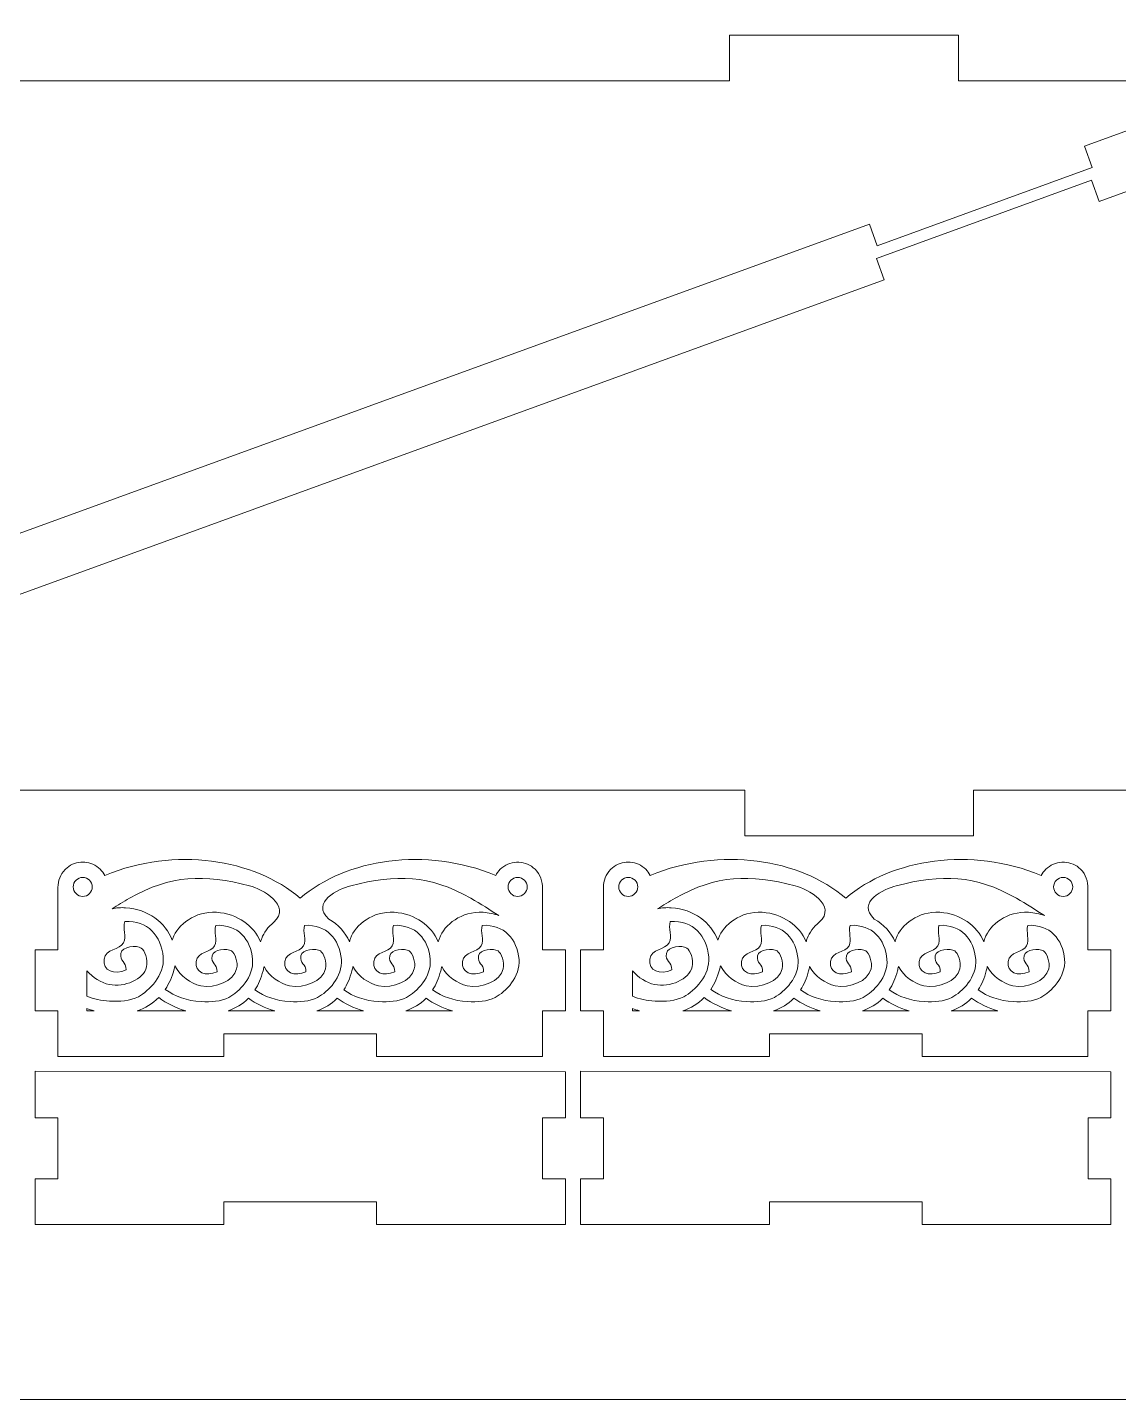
# Model space of a CAD drawing. Header units: millimetres. Extents: x -450 to 450, y -635 to 635.
# Drawn here: x -374.5 to -231.5, y 35.2 to 215.1 of the extents above; entities that cross this region are included whole.
import ezdxf

# ---------------------------------------------------------------- set-up
doc = ezdxf.new("R2010")
doc.units = ezdxf.units.MM
doc.header["$MEASUREMENT"] = 0
doc.layers.add('Camada 1', color=7, linetype='Continuous')

msp = doc.modelspace()

# ---------------------------------------------------------------- linework, layer by layer
at = {"layer": 'Camada 1', "color": 254, "lineweight": 20}
msp.add_lwpolyline([(-450, 35.1801), (450, 35.1801), (450, 635.1801), (-450, 635.1801), (-450, 35.1801)], close=True, dxfattribs=at)
at = {"layer": 'Camada 1', "color": 250, "lineweight": 20}
for points, knots in [([(-396.2764, 141.2158), (-396.2764, 141.2158), (-264.1679, 189.2994), (-264.1679, 189.2994), (-264.1679, 189.2994), (-264.1679, 189.2994), (-263.1419, 186.4803), (-263.1419, 186.4803), (-263.1419, 186.4803), (-263.1419, 186.4803), (-234.9511, 196.7409), (-234.9511, 196.7409), (-234.9511, 196.7409), (-234.9511, 196.7409), (-235.9771, 199.56), (-235.9771, 199.56), (-235.9771, 199.56), (-235.9771, 199.56), (-212.4848, 208.1105), (-212.4848, 208.1105), (-212.4848, 208.1105), (-212.4848, 208.1105), (-252.4848, 208.1105), (-252.4848, 208.1105), (-252.4848, 208.1105), (-252.4848, 208.1105), (-252.4848, 214.1105), (-252.4848, 214.1105), (-252.4848, 214.1105), (-252.4848, 214.1105), (-282.4848, 214.1105), (-282.4848, 214.1105), (-282.4848, 214.1105), (-282.4848, 214.1105), (-282.4848, 208.1105), (-282.4848, 208.1105), (-282.4848, 208.1105), (-282.4848, 208.1105), (-378, 208.1105), (-378, 208.1105), (-378, 208.1105), (-378, 208.1105), (-378, 214.1105), (-378, 214.1105), (-378, 214.1105), (-378, 214.1105), (-408, 214.1105), (-408, 214.1105), (-408, 214.1105), (-408, 214.1105), (-408, 208.1105), (-408, 208.1105), (-408, 208.1105), (-408, 208.1105), (-445, 208.1105), (-445, 208.1105), (-445, 208.1105), (-445, 208.1105), (-445, 123.4819), (-445, 123.4819), (-445, 123.4819), (-445, 123.4819), (-424.4672, 130.9552), (-424.4672, 130.9552), (-424.4672, 130.9552), (-424.4672, 130.9552), (-423.4411, 128.1361), (-423.4411, 128.1361), (-423.4411, 128.1361), (-423.4411, 128.1361), (-395.2504, 138.3967), (-395.2504, 138.3967), (-395.2504, 138.3967), (-395.2504, 138.3967), (-396.2764, 141.2158), (-396.2764, 141.2158)], [0, 0, 0, 0, 0.05, 0.05, 0.05, 0.05, 0.1, 0.1, 0.1, 0.1, 0.15, 0.15, 0.15, 0.15, 0.2, 0.2, 0.2, 0.2, 0.25, 0.25, 0.25, 0.25, 0.3, 0.3, 0.3, 0.3, 0.35, 0.35, 0.35, 0.35, 0.4, 0.4, 0.4, 0.4, 0.45, 0.45, 0.45, 0.45, 0.5, 0.5, 0.5, 0.5, 0.55, 0.55, 0.55, 0.55, 0.6, 0.6, 0.6, 0.6, 0.65, 0.65, 0.65, 0.65, 0.7, 0.7, 0.7, 0.7, 0.75, 0.75, 0.75, 0.75, 0.8, 0.8, 0.8, 0.8, 0.85, 0.85, 0.85, 0.85, 0.9, 0.9, 0.9, 0.9, 1, 1, 1, 1]), ([(-262.2222, 182.0076), (-262.2222, 182.0076), (-394.3307, 133.924), (-394.3307, 133.924), (-394.3307, 133.924), (-394.3307, 133.924), (-395.3567, 136.7431), (-395.3567, 136.7431), (-395.3567, 136.7431), (-395.3567, 136.7431), (-423.5475, 126.4825), (-423.5475, 126.4825), (-423.5475, 126.4825), (-423.5475, 126.4825), (-422.5215, 123.6634), (-422.5215, 123.6634), (-422.5215, 123.6634), (-422.5215, 123.6634), (-446.0138, 115.1129), (-446.0138, 115.1129), (-446.0138, 115.1129), (-446.0138, 115.1129), (-406.0138, 115.1129), (-406.0138, 115.1129), (-406.0138, 115.1129), (-406.0138, 115.1129), (-406.0138, 109.1129), (-406.0138, 109.1129), (-406.0138, 109.1129), (-406.0138, 109.1129), (-376.0138, 109.1129), (-376.0138, 109.1129), (-376.0138, 109.1129), (-376.0138, 109.1129), (-376.0138, 115.1129), (-376.0138, 115.1129), (-376.0138, 115.1129), (-376.0138, 115.1129), (-280.4986, 115.1129), (-280.4986, 115.1129), (-280.4986, 115.1129), (-280.4986, 115.1129), (-280.4986, 109.1129), (-280.4986, 109.1129), (-280.4986, 109.1129), (-280.4986, 109.1129), (-250.4986, 109.1129), (-250.4986, 109.1129), (-250.4986, 109.1129), (-250.4986, 109.1129), (-250.4986, 115.1129), (-250.4986, 115.1129), (-250.4986, 115.1129), (-250.4986, 115.1129), (-213.4986, 115.1129), (-213.4986, 115.1129), (-213.4986, 115.1129), (-213.4986, 115.1129), (-213.4986, 199.7415), (-213.4986, 199.7415), (-213.4986, 199.7415), (-213.4986, 199.7415), (-234.0314, 192.2682), (-234.0314, 192.2682), (-234.0314, 192.2682), (-234.0314, 192.2682), (-235.0575, 195.0873), (-235.0575, 195.0873), (-235.0575, 195.0873), (-235.0575, 195.0873), (-263.2482, 184.8267), (-263.2482, 184.8267), (-263.2482, 184.8267), (-263.2482, 184.8267), (-262.2222, 182.0076), (-262.2222, 182.0076)], [0, 0, 0, 0, 0.05, 0.05, 0.05, 0.05, 0.1, 0.1, 0.1, 0.1, 0.15, 0.15, 0.15, 0.15, 0.2, 0.2, 0.2, 0.2, 0.25, 0.25, 0.25, 0.25, 0.3, 0.3, 0.3, 0.3, 0.35, 0.35, 0.35, 0.35, 0.4, 0.4, 0.4, 0.4, 0.45, 0.45, 0.45, 0.45, 0.5, 0.5, 0.5, 0.5, 0.55, 0.55, 0.55, 0.55, 0.6, 0.6, 0.6, 0.6, 0.65, 0.65, 0.65, 0.65, 0.7, 0.7, 0.7, 0.7, 0.75, 0.75, 0.75, 0.75, 0.8, 0.8, 0.8, 0.8, 0.85, 0.85, 0.85, 0.85, 0.9, 0.9, 0.9, 0.9, 1, 1, 1, 1]), ([(-313.1386, 103.9107), (-322.3577, 107.7253), (-332.6862, 106.0986), (-338.7578, 100.9321), (-338.7578, 100.9321), (-344.8294, 106.0986), (-355.1583, 107.7254), (-364.3776, 103.9107), (-364.3776, 103.9107), (-364.53, 104.202), (-364.7293, 104.475), (-364.9758, 104.7181), (-364.9758, 104.7181), (-365.5426, 105.277), (-366.2634, 105.5856), (-367.0002, 105.6439), (-367.0002, 105.6439), (-367.1731, 105.6577), (-367.3469, 105.6576), (-367.5198, 105.6436), (-367.5198, 105.6436), (-368.2553, 105.5845), (-368.9744, 105.276), (-369.5401, 104.7181), (-369.5401, 104.7181), (-369.5401, 104.7181), (-369.5688, 104.6893), (-369.5688, 104.6893), (-369.5688, 104.6893), (-370.1879, 104.0633), (-370.5264, 103.213), (-370.5071, 102.3328), (-370.5071, 102.3328), (-370.5071, 102.3328), (-370.5079, 102.2767), (-370.5079, 102.2767), (-370.5079, 102.2767), (-370.5079, 102.2767), (-370.5079, 94.1542), (-370.5079, 94.1542), (-370.5079, 94.1542), (-370.5079, 94.1542), (-373.5079, 94.1542), (-373.5079, 94.1542), (-373.5079, 94.1542), (-373.5079, 94.1542), (-373.5079, 86.1543), (-373.5079, 86.1543), (-373.5079, 86.1543), (-373.5079, 86.1543), (-370.5079, 86.1543), (-370.5079, 86.1543), (-370.5079, 86.1543), (-370.5079, 86.1543), (-370.5079, 80.1543), (-370.5079, 80.1543), (-370.5079, 80.1543), (-370.5079, 80.1543), (-348.758, 80.1543), (-348.758, 80.1543), (-348.758, 80.1543), (-348.758, 80.1543), (-348.758, 83.1543), (-348.758, 83.1543), (-348.758, 83.1543), (-348.758, 83.1543), (-328.7581, 83.1543), (-328.7581, 83.1543), (-328.7581, 83.1543), (-328.7581, 83.1543), (-328.7581, 80.1543), (-328.7581, 80.1543), (-328.7581, 80.1543), (-328.7581, 80.1543), (-307.0082, 80.1543), (-307.0082, 80.1543), (-307.0082, 80.1543), (-307.0082, 80.1543), (-307.0098, 86.1543), (-307.0098, 86.1543), (-307.0098, 86.1543), (-307.0098, 86.1543), (-304.0082, 86.1543), (-304.0082, 86.1543), (-304.0082, 86.1543), (-304.0082, 86.1543), (-304.0082, 94.1542), (-304.0082, 94.1542), (-304.0082, 94.1542), (-304.0082, 94.1542), (-307.012, 94.1542), (-307.012, 94.1542), (-307.012, 94.1542), (-307.012, 94.1542), (-307.0142, 102.1925), (-307.0142, 102.1925), (-307.0142, 102.1925), (-307.0058, 103.1014), (-307.2776, 104.0293), (-307.976, 104.7181), (-307.976, 104.7181), (-308.5683, 105.3023), (-309.3289, 105.613), (-310.1003, 105.6503), (-310.1003, 105.6503), (-310.2096, 105.6556), (-310.3192, 105.6554), (-310.4285, 105.6497), (-310.4285, 105.6497), (-311.1956, 105.6097), (-311.9512, 105.2991), (-312.5404, 104.7181), (-312.5404, 104.7181), (-312.7869, 104.475), (-312.9862, 104.202), (-313.1386, 103.9107)], [0, 0, 0, 0, 0.03333333, 0.03333333, 0.03333333, 0.03333333, 0.06666667, 0.06666667, 0.06666667, 0.06666667, 0.1, 0.1, 0.1, 0.1, 0.13333333, 0.13333333, 0.13333333, 0.13333333, 0.16666667, 0.16666667, 0.16666667, 0.16666667, 0.2, 0.2, 0.2, 0.2, 0.23333333, 0.23333333, 0.23333333, 0.23333333, 0.26666667, 0.26666667, 0.26666667, 0.26666667, 0.3, 0.3, 0.3, 0.3, 0.33333333, 0.33333333, 0.33333333, 0.33333333, 0.36666667, 0.36666667, 0.36666667, 0.36666667, 0.4, 0.4, 0.4, 0.4, 0.43333333, 0.43333333, 0.43333333, 0.43333333, 0.46666667, 0.46666667, 0.46666667, 0.46666667, 0.5, 0.5, 0.5, 0.5, 0.53333333, 0.53333333, 0.53333333, 0.53333333, 0.56666667, 0.56666667, 0.56666667, 0.56666667, 0.6, 0.6, 0.6, 0.6, 0.63333333, 0.63333333, 0.63333333, 0.63333333, 0.66666667, 0.66666667, 0.66666667, 0.66666667, 0.7, 0.7, 0.7, 0.7, 0.73333333, 0.73333333, 0.73333333, 0.73333333, 0.76666667, 0.76666667, 0.76666667, 0.76666667, 0.8, 0.8, 0.8, 0.8, 0.83333333, 0.83333333, 0.83333333, 0.83333333, 0.86666667, 0.86666667, 0.86666667, 0.86666667, 0.9, 0.9, 0.9, 0.9, 0.93333333, 0.93333333, 0.93333333, 0.93333333, 1, 1, 1, 1]), ([(-241.6405, 103.9107), (-250.8596, 107.7253), (-261.1881, 106.0986), (-267.2597, 100.9321), (-267.2597, 100.9321), (-273.3313, 106.0986), (-283.6602, 107.7254), (-292.8795, 103.9107), (-292.8795, 103.9107), (-293.0319, 104.202), (-293.2312, 104.475), (-293.4777, 104.7181), (-293.4777, 104.7181), (-294.0445, 105.277), (-294.7653, 105.5856), (-295.5021, 105.6439), (-295.5021, 105.6439), (-295.675, 105.6577), (-295.8488, 105.6576), (-296.0217, 105.6436), (-296.0217, 105.6436), (-296.7572, 105.5845), (-297.4763, 105.276), (-298.042, 104.7181), (-298.042, 104.7181), (-298.042, 104.7181), (-298.0707, 104.6893), (-298.0707, 104.6893), (-298.0707, 104.6893), (-298.6898, 104.0633), (-299.0283, 103.213), (-299.009, 102.3328), (-299.009, 102.3328), (-299.009, 102.3328), (-299.0098, 102.2767), (-299.0098, 102.2767), (-299.0098, 102.2767), (-299.0098, 102.2767), (-299.0098, 94.1542), (-299.0098, 94.1542), (-299.0098, 94.1542), (-299.0098, 94.1542), (-302.0098, 94.1542), (-302.0098, 94.1542), (-302.0098, 94.1542), (-302.0098, 94.1542), (-302.0098, 86.1543), (-302.0098, 86.1543), (-302.0098, 86.1543), (-302.0098, 86.1543), (-299.0098, 86.1543), (-299.0098, 86.1543), (-299.0098, 86.1543), (-299.0098, 86.1543), (-299.0098, 80.1543), (-299.0098, 80.1543), (-299.0098, 80.1543), (-299.0098, 80.1543), (-277.2599, 80.1543), (-277.2599, 80.1543), (-277.2599, 80.1543), (-277.2599, 80.1543), (-277.2599, 83.1543), (-277.2599, 83.1543), (-277.2599, 83.1543), (-277.2599, 83.1543), (-257.26, 83.1543), (-257.26, 83.1543), (-257.26, 83.1543), (-257.26, 83.1543), (-257.26, 80.1543), (-257.26, 80.1543), (-257.26, 80.1543), (-257.26, 80.1543), (-235.5101, 80.1543), (-235.5101, 80.1543), (-235.5101, 80.1543), (-235.5101, 80.1543), (-235.5117, 86.1543), (-235.5117, 86.1543), (-235.5117, 86.1543), (-235.5117, 86.1543), (-232.5101, 86.1543), (-232.5101, 86.1543), (-232.5101, 86.1543), (-232.5101, 86.1543), (-232.5101, 94.1542), (-232.5101, 94.1542), (-232.5101, 94.1542), (-232.5101, 94.1542), (-235.5139, 94.1542), (-235.5139, 94.1542), (-235.5139, 94.1542), (-235.5139, 94.1542), (-235.5161, 102.1925), (-235.5161, 102.1925), (-235.5161, 102.1925), (-235.5077, 103.1014), (-235.7795, 104.0293), (-236.4779, 104.7181), (-236.4779, 104.7181), (-237.0702, 105.3023), (-237.8308, 105.613), (-238.6022, 105.6503), (-238.6022, 105.6503), (-238.7115, 105.6556), (-238.8211, 105.6554), (-238.9304, 105.6497), (-238.9304, 105.6497), (-239.6975, 105.6097), (-240.4531, 105.2991), (-241.0423, 104.7181), (-241.0423, 104.7181), (-241.2888, 104.475), (-241.4881, 104.202), (-241.6405, 103.9107)], [0, 0, 0, 0, 0.03333333, 0.03333333, 0.03333333, 0.03333333, 0.06666667, 0.06666667, 0.06666667, 0.06666667, 0.1, 0.1, 0.1, 0.1, 0.13333333, 0.13333333, 0.13333333, 0.13333333, 0.16666667, 0.16666667, 0.16666667, 0.16666667, 0.2, 0.2, 0.2, 0.2, 0.23333333, 0.23333333, 0.23333333, 0.23333333, 0.26666667, 0.26666667, 0.26666667, 0.26666667, 0.3, 0.3, 0.3, 0.3, 0.33333333, 0.33333333, 0.33333333, 0.33333333, 0.36666667, 0.36666667, 0.36666667, 0.36666667, 0.4, 0.4, 0.4, 0.4, 0.43333333, 0.43333333, 0.43333333, 0.43333333, 0.46666667, 0.46666667, 0.46666667, 0.46666667, 0.5, 0.5, 0.5, 0.5, 0.53333333, 0.53333333, 0.53333333, 0.53333333, 0.56666667, 0.56666667, 0.56666667, 0.56666667, 0.6, 0.6, 0.6, 0.6, 0.63333333, 0.63333333, 0.63333333, 0.63333333, 0.66666667, 0.66666667, 0.66666667, 0.66666667, 0.7, 0.7, 0.7, 0.7, 0.73333333, 0.73333333, 0.73333333, 0.73333333, 0.76666667, 0.76666667, 0.76666667, 0.76666667, 0.8, 0.8, 0.8, 0.8, 0.83333333, 0.83333333, 0.83333333, 0.83333333, 0.86666667, 0.86666667, 0.86666667, 0.86666667, 0.9, 0.9, 0.9, 0.9, 0.93333333, 0.93333333, 0.93333333, 0.93333333, 1, 1, 1, 1]), ([(-366.008, 102.4042), (-366.008, 101.7211), (-366.5805, 101.1542), (-367.258, 101.1542), (-367.258, 101.1542), (-367.9411, 101.1542), (-368.508, 101.7267), (-368.508, 102.4042), (-368.508, 102.4042), (-368.508, 103.0872), (-367.9355, 103.6542), (-367.258, 103.6542), (-367.258, 103.6542), (-366.5749, 103.6542), (-366.008, 103.0816), (-366.008, 102.4042)], [0, 0, 0, 0, 0.2, 0.2, 0.2, 0.2, 0.4, 0.4, 0.4, 0.4, 0.6, 0.6, 0.6, 0.6, 1, 1, 1, 1]), ([(-355.4469, 95.6546), (-355.4469, 95.6546), (-355.5197, 95.4411), (-355.5197, 95.4411), (-355.5197, 95.4411), (-356.4255, 97.6956), (-358.6507, 99.4837), (-361.6402, 99.6716), (-361.6402, 99.6716), (-362.2606, 99.7106), (-362.8539, 99.658), (-363.4108, 99.5336), (-363.4108, 99.5336), (-362.6848, 99.9988), (-361.9284, 100.4738), (-361.1209, 100.9291), (-361.1209, 100.9291), (-355.6525, 104.0125), (-351.4183, 104.0817), (-345.3861, 102.5624), (-345.3861, 102.5624), (-343.7784, 102.1575), (-339.8072, 99.9549), (-342.2235, 97.7619), (-342.2235, 97.7619), (-342.9753, 97.1557), (-343.5265, 96.4062), (-343.8052, 95.6546), (-343.8052, 95.6546), (-343.859, 95.5097), (-343.9044, 95.3654), (-343.942, 95.2219), (-343.942, 95.2219), (-344.8566, 97.2868), (-346.9431, 98.9012), (-349.7175, 99.0755), (-349.7175, 99.0755), (-352.5388, 99.2528), (-354.7778, 97.4591), (-355.4469, 95.6546)], [0, 0, 0, 0, 0.09090909, 0.09090909, 0.09090909, 0.09090909, 0.18181818, 0.18181818, 0.18181818, 0.18181818, 0.27272727, 0.27272727, 0.27272727, 0.27272727, 0.36363636, 0.36363636, 0.36363636, 0.36363636, 0.45454545, 0.45454545, 0.45454545, 0.45454545, 0.54545455, 0.54545455, 0.54545455, 0.54545455, 0.63636364, 0.63636364, 0.63636364, 0.63636364, 0.72727273, 0.72727273, 0.72727273, 0.72727273, 0.81818182, 0.81818182, 0.81818182, 0.81818182, 1, 1, 1, 1]), ([(-326.4342, 99.0755), (-329.2555, 99.2528), (-331.4945, 97.4591), (-332.1636, 95.6546), (-332.1636, 95.6546), (-332.2174, 95.5096), (-332.2627, 95.3652), (-332.3003, 95.2217), (-332.3003, 95.2217), (-332.8364, 96.432), (-333.775, 97.4873), (-335.0196, 98.1897), (-335.0196, 98.1897), (-337.4359, 100.3824), (-333.7378, 102.1575), (-332.13, 102.5624), (-332.13, 102.5624), (-326.0978, 104.0818), (-321.8636, 104.0125), (-316.3953, 100.9291), (-316.3953, 100.9291), (-315.0608, 100.1765), (-313.8656, 99.3709), (-312.7171, 98.6431), (-312.7171, 98.6431), (-313.3532, 98.8782), (-314.0481, 99.0287), (-314.7926, 99.0755), (-314.7926, 99.0755), (-317.6138, 99.2528), (-319.8528, 97.4591), (-320.5219, 95.6546), (-320.5219, 95.6546), (-320.5757, 95.5096), (-320.621, 95.3652), (-320.6586, 95.2217), (-320.6586, 95.2217), (-321.5733, 97.2868), (-323.6597, 98.9012), (-326.4342, 99.0755)], [0, 0, 0, 0, 0.09090909, 0.09090909, 0.09090909, 0.09090909, 0.18181818, 0.18181818, 0.18181818, 0.18181818, 0.27272727, 0.27272727, 0.27272727, 0.27272727, 0.36363636, 0.36363636, 0.36363636, 0.36363636, 0.45454545, 0.45454545, 0.45454545, 0.45454545, 0.54545455, 0.54545455, 0.54545455, 0.54545455, 0.63636364, 0.63636364, 0.63636364, 0.63636364, 0.72727273, 0.72727273, 0.72727273, 0.72727273, 0.81818182, 0.81818182, 0.81818182, 0.81818182, 1, 1, 1, 1]), ([(-310.2582, 101.1542), (-310.9413, 101.1542), (-311.5082, 101.7267), (-311.5082, 102.4042), (-311.5082, 102.4042), (-311.5082, 103.0872), (-310.9357, 103.6542), (-310.2582, 103.6542), (-310.2582, 103.6542), (-309.5751, 103.6542), (-309.0082, 103.0816), (-309.0082, 102.4042), (-309.0082, 102.4042), (-309.0082, 101.7211), (-309.5807, 101.1542), (-310.2582, 101.1542)], [0, 0, 0, 0, 0.2, 0.2, 0.2, 0.2, 0.4, 0.4, 0.4, 0.4, 0.6, 0.6, 0.6, 0.6, 1, 1, 1, 1]), ([(-294.5099, 102.4042), (-294.5099, 101.7211), (-295.0824, 101.1542), (-295.7599, 101.1542), (-295.7599, 101.1542), (-296.443, 101.1542), (-297.0099, 101.7267), (-297.0099, 102.4042), (-297.0099, 102.4042), (-297.0099, 103.0872), (-296.4374, 103.6542), (-295.7599, 103.6542), (-295.7599, 103.6542), (-295.0768, 103.6542), (-294.5099, 103.0816), (-294.5099, 102.4042)], [0, 0, 0, 0, 0.2, 0.2, 0.2, 0.2, 0.4, 0.4, 0.4, 0.4, 0.6, 0.6, 0.6, 0.6, 1, 1, 1, 1]), ([(-283.9488, 95.6546), (-283.9488, 95.6546), (-284.0216, 95.4411), (-284.0216, 95.4411), (-284.0216, 95.4411), (-284.9274, 97.6956), (-287.1526, 99.4837), (-290.1421, 99.6716), (-290.1421, 99.6716), (-290.7625, 99.7106), (-291.3558, 99.658), (-291.9127, 99.5336), (-291.9127, 99.5336), (-291.1867, 99.9988), (-290.4303, 100.4738), (-289.6228, 100.9291), (-289.6228, 100.9291), (-284.1544, 104.0125), (-279.9202, 104.0817), (-273.888, 102.5624), (-273.888, 102.5624), (-272.2803, 102.1575), (-268.3091, 99.9549), (-270.7254, 97.7619), (-270.7254, 97.7619), (-271.4772, 97.1557), (-272.0284, 96.4062), (-272.3071, 95.6546), (-272.3071, 95.6546), (-272.3609, 95.5097), (-272.4063, 95.3654), (-272.4439, 95.2219), (-272.4439, 95.2219), (-273.3585, 97.2868), (-275.445, 98.9012), (-278.2194, 99.0755), (-278.2194, 99.0755), (-281.0407, 99.2528), (-283.2797, 97.4591), (-283.9488, 95.6546)], [0, 0, 0, 0, 0.09090909, 0.09090909, 0.09090909, 0.09090909, 0.18181818, 0.18181818, 0.18181818, 0.18181818, 0.27272727, 0.27272727, 0.27272727, 0.27272727, 0.36363636, 0.36363636, 0.36363636, 0.36363636, 0.45454545, 0.45454545, 0.45454545, 0.45454545, 0.54545455, 0.54545455, 0.54545455, 0.54545455, 0.63636364, 0.63636364, 0.63636364, 0.63636364, 0.72727273, 0.72727273, 0.72727273, 0.72727273, 0.81818182, 0.81818182, 0.81818182, 0.81818182, 1, 1, 1, 1]), ([(-254.9361, 99.0755), (-257.7574, 99.2528), (-259.9964, 97.4591), (-260.6655, 95.6546), (-260.6655, 95.6546), (-260.7193, 95.5096), (-260.7646, 95.3652), (-260.8022, 95.2217), (-260.8022, 95.2217), (-261.3383, 96.432), (-262.2769, 97.4873), (-263.5215, 98.1897), (-263.5215, 98.1897), (-265.9378, 100.3824), (-262.2397, 102.1575), (-260.6319, 102.5624), (-260.6319, 102.5624), (-254.5997, 104.0818), (-250.3655, 104.0125), (-244.8972, 100.9291), (-244.8972, 100.9291), (-243.5627, 100.1765), (-242.3675, 99.3709), (-241.219, 98.6431), (-241.219, 98.6431), (-241.8551, 98.8782), (-242.55, 99.0287), (-243.2945, 99.0755), (-243.2945, 99.0755), (-246.1157, 99.2528), (-248.3547, 97.4591), (-249.0238, 95.6546), (-249.0238, 95.6546), (-249.0776, 95.5096), (-249.1229, 95.3652), (-249.1605, 95.2217), (-249.1605, 95.2217), (-250.0752, 97.2868), (-252.1616, 98.9012), (-254.9361, 99.0755)], [0, 0, 0, 0, 0.09090909, 0.09090909, 0.09090909, 0.09090909, 0.18181818, 0.18181818, 0.18181818, 0.18181818, 0.27272727, 0.27272727, 0.27272727, 0.27272727, 0.36363636, 0.36363636, 0.36363636, 0.36363636, 0.45454545, 0.45454545, 0.45454545, 0.45454545, 0.54545455, 0.54545455, 0.54545455, 0.54545455, 0.63636364, 0.63636364, 0.63636364, 0.63636364, 0.72727273, 0.72727273, 0.72727273, 0.72727273, 0.81818182, 0.81818182, 0.81818182, 0.81818182, 1, 1, 1, 1]), ([(-238.7601, 101.1542), (-239.4432, 101.1542), (-240.0101, 101.7267), (-240.0101, 102.4042), (-240.0101, 102.4042), (-240.0101, 103.0872), (-239.4376, 103.6542), (-238.7601, 103.6542), (-238.7601, 103.6542), (-238.077, 103.6542), (-237.5101, 103.0816), (-237.5101, 102.4042), (-237.5101, 102.4042), (-237.5101, 101.7211), (-238.0826, 101.1542), (-238.7601, 101.1542)], [0, 0, 0, 0, 0.2, 0.2, 0.2, 0.2, 0.4, 0.4, 0.4, 0.4, 0.6, 0.6, 0.6, 0.6, 1, 1, 1, 1]), ([(-356.7152, 93.216), (-356.4945, 90.8332), (-358.5795, 88.7479), (-359.9667, 88.0116), (-359.9667, 88.0116), (-361.0782, 87.4216), (-362.435, 87.3806), (-363.7449, 87.4439), (-363.7449, 87.4439), (-364.8452, 87.4969), (-365.831, 87.7128), (-366.7175, 88.057), (-366.7175, 88.057), (-366.7175, 88.057), (-366.7175, 91.4096), (-366.7175, 91.4096), (-366.7175, 91.4096), (-365.9368, 90.4891), (-364.869, 89.8349), (-363.8062, 89.6124), (-363.8062, 89.6124), (-361.7688, 89.1862), (-359.2823, 90.2689), (-358.8916, 91.917), (-358.8916, 91.917), (-358.6615, 92.8876), (-359.1491, 94.0884), (-359.5934, 94.3785), (-359.5934, 94.3785), (-360.1832, 94.763), (-362.0813, 94.6618), (-362.2612, 93.6855), (-362.2612, 93.6855), (-362.4581, 92.6193), (-361.534, 92.6243), (-361.5683, 91.534), (-361.5683, 91.534), (-363.0924, 90.8259), (-364.6672, 91.4085), (-364.4532, 92.9286), (-364.4532, 92.9286), (-364.258, 94.3162), (-362.4329, 94.1031), (-361.906, 95.0909), (-361.906, 95.0909), (-361.455, 95.936), (-362.0517, 96.9177), (-361.7481, 97.8856), (-361.7481, 97.8856), (-358.6991, 98.0312), (-356.9722, 95.997), (-356.7152, 93.216)], [0, 0, 0, 0, 0.07142857, 0.07142857, 0.07142857, 0.07142857, 0.14285714, 0.14285714, 0.14285714, 0.14285714, 0.21428571, 0.21428571, 0.21428571, 0.21428571, 0.28571429, 0.28571429, 0.28571429, 0.28571429, 0.35714286, 0.35714286, 0.35714286, 0.35714286, 0.42857143, 0.42857143, 0.42857143, 0.42857143, 0.5, 0.5, 0.5, 0.5, 0.57142857, 0.57142857, 0.57142857, 0.57142857, 0.64285714, 0.64285714, 0.64285714, 0.64285714, 0.71428571, 0.71428571, 0.71428571, 0.71428571, 0.78571429, 0.78571429, 0.78571429, 0.78571429, 0.85714286, 0.85714286, 0.85714286, 0.85714286, 1, 1, 1, 1]), ([(-345.0033, 92.8963), (-344.792, 90.6153), (-346.7878, 88.6192), (-348.1156, 87.9144), (-348.1156, 87.9144), (-349.1796, 87.3497), (-350.4783, 87.3104), (-351.7322, 87.371), (-351.7322, 87.371), (-353.6266, 87.4623), (-355.1665, 88.0576), (-356.4361, 88.9658), (-356.4361, 88.9658), (-355.9457, 89.7099), (-355.5477, 90.5976), (-355.2705, 91.6454), (-355.2705, 91.6454), (-355.2353, 91.7784), (-355.2055, 91.9117), (-355.1799, 92.0453), (-355.1799, 92.0453), (-354.4582, 90.7086), (-353.1203, 89.725), (-351.7909, 89.4467), (-351.7909, 89.4467), (-349.8406, 89.0388), (-347.4605, 90.0752), (-347.0865, 91.6527), (-347.0865, 91.6527), (-346.8663, 92.5818), (-347.333, 93.7312), (-347.7583, 94.0089), (-347.7583, 94.0089), (-348.3229, 94.377), (-350.1398, 94.2801), (-350.312, 93.3456), (-350.312, 93.3456), (-350.5004, 92.325), (-349.6159, 92.3298), (-349.6487, 91.2861), (-349.6487, 91.2861), (-351.1076, 90.6083), (-352.615, 91.166), (-352.4102, 92.6211), (-352.4102, 92.6211), (-352.2233, 93.9493), (-350.4763, 93.7453), (-349.972, 94.6908), (-349.972, 94.6908), (-349.5403, 95.4998), (-350.1114, 96.4395), (-349.8208, 97.366), (-349.8208, 97.366), (-346.9023, 97.5053), (-345.2493, 95.5582), (-345.0033, 92.8963)], [0, 0, 0, 0, 0.06666667, 0.06666667, 0.06666667, 0.06666667, 0.13333333, 0.13333333, 0.13333333, 0.13333333, 0.2, 0.2, 0.2, 0.2, 0.26666667, 0.26666667, 0.26666667, 0.26666667, 0.33333333, 0.33333333, 0.33333333, 0.33333333, 0.4, 0.4, 0.4, 0.4, 0.46666667, 0.46666667, 0.46666667, 0.46666667, 0.53333333, 0.53333333, 0.53333333, 0.53333333, 0.6, 0.6, 0.6, 0.6, 0.66666667, 0.66666667, 0.66666667, 0.66666667, 0.73333333, 0.73333333, 0.73333333, 0.73333333, 0.8, 0.8, 0.8, 0.8, 0.86666667, 0.86666667, 0.86666667, 0.86666667, 1, 1, 1, 1]), ([(-336.474, 87.9144), (-337.538, 87.3497), (-338.8367, 87.3104), (-340.0906, 87.371), (-340.0906, 87.371), (-341.9349, 87.4599), (-343.443, 88.0265), (-344.693, 88.8944), (-344.693, 88.8944), (-344.2434, 89.593), (-343.8775, 90.4208), (-343.6204, 91.3928), (-343.6204, 91.3928), (-343.5692, 91.5863), (-343.5294, 91.7806), (-343.4992, 91.9753), (-343.4992, 91.9753), (-342.7691, 90.6743), (-341.4554, 89.7201), (-340.1493, 89.4467), (-340.1493, 89.4467), (-338.199, 89.0388), (-335.8189, 90.0752), (-335.4449, 91.6527), (-335.4449, 91.6527), (-335.2247, 92.5818), (-335.6914, 93.7312), (-336.1167, 94.0089), (-336.1167, 94.0089), (-336.6813, 94.377), (-338.4982, 94.2801), (-338.6704, 93.3456), (-338.6704, 93.3456), (-338.8588, 92.325), (-337.9743, 92.3298), (-338.0071, 91.2861), (-338.0071, 91.2861), (-339.466, 90.6083), (-340.9734, 91.166), (-340.7686, 92.6211), (-340.7686, 92.6211), (-340.5817, 93.9493), (-338.8347, 93.7453), (-338.3304, 94.6908), (-338.3304, 94.6908), (-337.8987, 95.4998), (-338.4698, 96.4395), (-338.1792, 97.366), (-338.1792, 97.366), (-335.2607, 97.5053), (-333.6077, 95.5582), (-333.3617, 92.8963), (-333.3617, 92.8963), (-333.1504, 90.6153), (-335.1462, 88.6192), (-336.474, 87.9144)], [0, 0, 0, 0, 0.06666667, 0.06666667, 0.06666667, 0.06666667, 0.13333333, 0.13333333, 0.13333333, 0.13333333, 0.2, 0.2, 0.2, 0.2, 0.26666667, 0.26666667, 0.26666667, 0.26666667, 0.33333333, 0.33333333, 0.33333333, 0.33333333, 0.4, 0.4, 0.4, 0.4, 0.46666667, 0.46666667, 0.46666667, 0.46666667, 0.53333333, 0.53333333, 0.53333333, 0.53333333, 0.6, 0.6, 0.6, 0.6, 0.66666667, 0.66666667, 0.66666667, 0.66666667, 0.73333333, 0.73333333, 0.73333333, 0.73333333, 0.8, 0.8, 0.8, 0.8, 0.86666667, 0.86666667, 0.86666667, 0.86666667, 1, 1, 1, 1]), ([(-326.5375, 97.366), (-323.619, 97.5053), (-321.966, 95.5582), (-321.72, 92.8963), (-321.72, 92.8963), (-321.5087, 90.6153), (-323.5045, 88.6192), (-324.8323, 87.9144), (-324.8323, 87.9144), (-325.8963, 87.3497), (-327.195, 87.3104), (-328.4489, 87.371), (-328.4489, 87.371), (-330.2932, 87.4599), (-331.8014, 88.0265), (-333.0514, 88.8944), (-333.0514, 88.8944), (-332.6018, 89.593), (-332.2359, 90.4208), (-331.9788, 91.3928), (-331.9788, 91.3928), (-331.9276, 91.5863), (-331.8877, 91.7805), (-331.8576, 91.9751), (-331.8576, 91.9751), (-331.1274, 90.6743), (-329.8136, 89.7202), (-328.5076, 89.4467), (-328.5076, 89.4467), (-326.5573, 89.0388), (-324.1772, 90.0752), (-323.8032, 91.6527), (-323.8032, 91.6527), (-323.583, 92.5818), (-324.0497, 93.7312), (-324.475, 94.0089), (-324.475, 94.0089), (-325.0396, 94.377), (-326.8565, 94.2801), (-327.0287, 93.3456), (-327.0287, 93.3456), (-327.2171, 92.325), (-326.3326, 92.3298), (-326.3654, 91.2861), (-326.3654, 91.2861), (-327.8243, 90.6083), (-329.3317, 91.166), (-329.1269, 92.6211), (-329.1269, 92.6211), (-328.94, 93.9493), (-327.193, 93.7453), (-326.6887, 94.6908), (-326.6887, 94.6908), (-326.257, 95.4998), (-326.8281, 96.4395), (-326.5375, 97.366)], [0, 0, 0, 0, 0.06666667, 0.06666667, 0.06666667, 0.06666667, 0.13333333, 0.13333333, 0.13333333, 0.13333333, 0.2, 0.2, 0.2, 0.2, 0.26666667, 0.26666667, 0.26666667, 0.26666667, 0.33333333, 0.33333333, 0.33333333, 0.33333333, 0.4, 0.4, 0.4, 0.4, 0.46666667, 0.46666667, 0.46666667, 0.46666667, 0.53333333, 0.53333333, 0.53333333, 0.53333333, 0.6, 0.6, 0.6, 0.6, 0.66666667, 0.66666667, 0.66666667, 0.66666667, 0.73333333, 0.73333333, 0.73333333, 0.73333333, 0.8, 0.8, 0.8, 0.8, 0.86666667, 0.86666667, 0.86666667, 0.86666667, 1, 1, 1, 1]), ([(-310.0784, 92.8963), (-309.8671, 90.6153), (-311.8629, 88.6192), (-313.1907, 87.9144), (-313.1907, 87.9144), (-314.2547, 87.3497), (-315.5534, 87.3104), (-316.8073, 87.371), (-316.8073, 87.371), (-318.6515, 87.4599), (-320.1597, 88.0265), (-321.4097, 88.8944), (-321.4097, 88.8944), (-320.9601, 89.593), (-320.5942, 90.4208), (-320.3371, 91.3928), (-320.3371, 91.3928), (-320.2859, 91.5863), (-320.246, 91.7805), (-320.2159, 91.9751), (-320.2159, 91.9751), (-319.4857, 90.6743), (-318.1719, 89.7202), (-316.866, 89.4467), (-316.866, 89.4467), (-314.9157, 89.0388), (-312.5356, 90.0752), (-312.1616, 91.6527), (-312.1616, 91.6527), (-311.9414, 92.5818), (-312.4081, 93.7312), (-312.8334, 94.0089), (-312.8334, 94.0089), (-313.398, 94.377), (-315.2149, 94.2801), (-315.3871, 93.3456), (-315.3871, 93.3456), (-315.5755, 92.325), (-314.691, 92.3298), (-314.7238, 91.2861), (-314.7238, 91.2861), (-316.1827, 90.6083), (-317.69, 91.166), (-317.4852, 92.6211), (-317.4852, 92.6211), (-317.2983, 93.9493), (-315.5514, 93.7453), (-315.0471, 94.6908), (-315.0471, 94.6908), (-314.6154, 95.4998), (-315.1865, 96.4395), (-314.8959, 97.366), (-314.8959, 97.366), (-311.9774, 97.5053), (-310.3244, 95.5582), (-310.0784, 92.8963)], [0, 0, 0, 0, 0.06666667, 0.06666667, 0.06666667, 0.06666667, 0.13333333, 0.13333333, 0.13333333, 0.13333333, 0.2, 0.2, 0.2, 0.2, 0.26666667, 0.26666667, 0.26666667, 0.26666667, 0.33333333, 0.33333333, 0.33333333, 0.33333333, 0.4, 0.4, 0.4, 0.4, 0.46666667, 0.46666667, 0.46666667, 0.46666667, 0.53333333, 0.53333333, 0.53333333, 0.53333333, 0.6, 0.6, 0.6, 0.6, 0.66666667, 0.66666667, 0.66666667, 0.66666667, 0.73333333, 0.73333333, 0.73333333, 0.73333333, 0.8, 0.8, 0.8, 0.8, 0.86666667, 0.86666667, 0.86666667, 0.86666667, 1, 1, 1, 1]), ([(-285.2171, 93.216), (-284.9964, 90.8332), (-287.0814, 88.7479), (-288.4686, 88.0116), (-288.4686, 88.0116), (-289.5801, 87.4216), (-290.9369, 87.3806), (-292.2468, 87.4439), (-292.2468, 87.4439), (-293.3471, 87.4969), (-294.3329, 87.7128), (-295.2194, 88.057), (-295.2194, 88.057), (-295.2194, 88.057), (-295.2194, 91.4096), (-295.2194, 91.4096), (-295.2194, 91.4096), (-294.4387, 90.4891), (-293.3709, 89.8349), (-292.3081, 89.6124), (-292.3081, 89.6124), (-290.2707, 89.1862), (-287.7842, 90.2689), (-287.3935, 91.917), (-287.3935, 91.917), (-287.1634, 92.8876), (-287.651, 94.0884), (-288.0953, 94.3785), (-288.0953, 94.3785), (-288.6851, 94.763), (-290.5832, 94.6618), (-290.7631, 93.6855), (-290.7631, 93.6855), (-290.96, 92.6193), (-290.0359, 92.6243), (-290.0702, 91.534), (-290.0702, 91.534), (-291.5943, 90.8259), (-293.1691, 91.4085), (-292.9551, 92.9286), (-292.9551, 92.9286), (-292.7599, 94.3162), (-290.9348, 94.1031), (-290.4079, 95.0909), (-290.4079, 95.0909), (-289.9569, 95.936), (-290.5536, 96.9177), (-290.25, 97.8856), (-290.25, 97.8856), (-287.201, 98.0312), (-285.4741, 95.997), (-285.2171, 93.216)], [0, 0, 0, 0, 0.07142857, 0.07142857, 0.07142857, 0.07142857, 0.14285714, 0.14285714, 0.14285714, 0.14285714, 0.21428571, 0.21428571, 0.21428571, 0.21428571, 0.28571429, 0.28571429, 0.28571429, 0.28571429, 0.35714286, 0.35714286, 0.35714286, 0.35714286, 0.42857143, 0.42857143, 0.42857143, 0.42857143, 0.5, 0.5, 0.5, 0.5, 0.57142857, 0.57142857, 0.57142857, 0.57142857, 0.64285714, 0.64285714, 0.64285714, 0.64285714, 0.71428571, 0.71428571, 0.71428571, 0.71428571, 0.78571429, 0.78571429, 0.78571429, 0.78571429, 0.85714286, 0.85714286, 0.85714286, 0.85714286, 1, 1, 1, 1]), ([(-273.5052, 92.8963), (-273.2939, 90.6153), (-275.2897, 88.6192), (-276.6175, 87.9144), (-276.6175, 87.9144), (-277.6815, 87.3497), (-278.9802, 87.3104), (-280.2341, 87.371), (-280.2341, 87.371), (-282.1285, 87.4623), (-283.6684, 88.0576), (-284.938, 88.9658), (-284.938, 88.9658), (-284.4476, 89.7099), (-284.0496, 90.5976), (-283.7724, 91.6454), (-283.7724, 91.6454), (-283.7372, 91.7784), (-283.7074, 91.9117), (-283.6818, 92.0453), (-283.6818, 92.0453), (-282.9601, 90.7086), (-281.6222, 89.725), (-280.2928, 89.4467), (-280.2928, 89.4467), (-278.3425, 89.0388), (-275.9624, 90.0752), (-275.5884, 91.6527), (-275.5884, 91.6527), (-275.3682, 92.5818), (-275.8349, 93.7312), (-276.2602, 94.0089), (-276.2602, 94.0089), (-276.8248, 94.377), (-278.6417, 94.2801), (-278.8139, 93.3456), (-278.8139, 93.3456), (-279.0023, 92.325), (-278.1178, 92.3298), (-278.1506, 91.2861), (-278.1506, 91.2861), (-279.6095, 90.6083), (-281.1169, 91.166), (-280.9121, 92.6211), (-280.9121, 92.6211), (-280.7252, 93.9493), (-278.9782, 93.7453), (-278.4739, 94.6908), (-278.4739, 94.6908), (-278.0422, 95.4998), (-278.6133, 96.4395), (-278.3227, 97.366), (-278.3227, 97.366), (-275.4042, 97.5053), (-273.7512, 95.5582), (-273.5052, 92.8963)], [0, 0, 0, 0, 0.06666667, 0.06666667, 0.06666667, 0.06666667, 0.13333333, 0.13333333, 0.13333333, 0.13333333, 0.2, 0.2, 0.2, 0.2, 0.26666667, 0.26666667, 0.26666667, 0.26666667, 0.33333333, 0.33333333, 0.33333333, 0.33333333, 0.4, 0.4, 0.4, 0.4, 0.46666667, 0.46666667, 0.46666667, 0.46666667, 0.53333333, 0.53333333, 0.53333333, 0.53333333, 0.6, 0.6, 0.6, 0.6, 0.66666667, 0.66666667, 0.66666667, 0.66666667, 0.73333333, 0.73333333, 0.73333333, 0.73333333, 0.8, 0.8, 0.8, 0.8, 0.86666667, 0.86666667, 0.86666667, 0.86666667, 1, 1, 1, 1]), ([(-264.9759, 87.9144), (-266.0399, 87.3497), (-267.3386, 87.3104), (-268.5925, 87.371), (-268.5925, 87.371), (-270.4368, 87.4599), (-271.9449, 88.0265), (-273.1949, 88.8944), (-273.1949, 88.8944), (-272.7453, 89.593), (-272.3794, 90.4208), (-272.1223, 91.3928), (-272.1223, 91.3928), (-272.0711, 91.5863), (-272.0313, 91.7806), (-272.0011, 91.9753), (-272.0011, 91.9753), (-271.271, 90.6743), (-269.9573, 89.7201), (-268.6512, 89.4467), (-268.6512, 89.4467), (-266.7009, 89.0388), (-264.3208, 90.0752), (-263.9468, 91.6527), (-263.9468, 91.6527), (-263.7266, 92.5818), (-264.1933, 93.7312), (-264.6186, 94.0089), (-264.6186, 94.0089), (-265.1832, 94.377), (-267.0001, 94.2801), (-267.1723, 93.3456), (-267.1723, 93.3456), (-267.3607, 92.325), (-266.4762, 92.3298), (-266.509, 91.2861), (-266.509, 91.2861), (-267.9679, 90.6083), (-269.4753, 91.166), (-269.2705, 92.6211), (-269.2705, 92.6211), (-269.0836, 93.9493), (-267.3366, 93.7453), (-266.8323, 94.6908), (-266.8323, 94.6908), (-266.4006, 95.4998), (-266.9717, 96.4395), (-266.6811, 97.366), (-266.6811, 97.366), (-263.7626, 97.5053), (-262.1096, 95.5582), (-261.8636, 92.8963), (-261.8636, 92.8963), (-261.6523, 90.6153), (-263.6481, 88.6192), (-264.9759, 87.9144)], [0, 0, 0, 0, 0.06666667, 0.06666667, 0.06666667, 0.06666667, 0.13333333, 0.13333333, 0.13333333, 0.13333333, 0.2, 0.2, 0.2, 0.2, 0.26666667, 0.26666667, 0.26666667, 0.26666667, 0.33333333, 0.33333333, 0.33333333, 0.33333333, 0.4, 0.4, 0.4, 0.4, 0.46666667, 0.46666667, 0.46666667, 0.46666667, 0.53333333, 0.53333333, 0.53333333, 0.53333333, 0.6, 0.6, 0.6, 0.6, 0.66666667, 0.66666667, 0.66666667, 0.66666667, 0.73333333, 0.73333333, 0.73333333, 0.73333333, 0.8, 0.8, 0.8, 0.8, 0.86666667, 0.86666667, 0.86666667, 0.86666667, 1, 1, 1, 1]), ([(-255.0394, 97.366), (-252.1209, 97.5053), (-250.4679, 95.5582), (-250.2219, 92.8963), (-250.2219, 92.8963), (-250.0106, 90.6153), (-252.0064, 88.6192), (-253.3342, 87.9144), (-253.3342, 87.9144), (-254.3982, 87.3497), (-255.6969, 87.3104), (-256.9508, 87.371), (-256.9508, 87.371), (-258.7951, 87.4599), (-260.3033, 88.0265), (-261.5533, 88.8944), (-261.5533, 88.8944), (-261.1037, 89.593), (-260.7378, 90.4208), (-260.4807, 91.3928), (-260.4807, 91.3928), (-260.4295, 91.5863), (-260.3896, 91.7805), (-260.3595, 91.9751), (-260.3595, 91.9751), (-259.6293, 90.6743), (-258.3155, 89.7202), (-257.0095, 89.4467), (-257.0095, 89.4467), (-255.0592, 89.0388), (-252.6791, 90.0752), (-252.3051, 91.6527), (-252.3051, 91.6527), (-252.0849, 92.5818), (-252.5516, 93.7312), (-252.9769, 94.0089), (-252.9769, 94.0089), (-253.5415, 94.377), (-255.3584, 94.2801), (-255.5306, 93.3456), (-255.5306, 93.3456), (-255.719, 92.325), (-254.8345, 92.3298), (-254.8673, 91.2861), (-254.8673, 91.2861), (-256.3262, 90.6083), (-257.8336, 91.166), (-257.6288, 92.6211), (-257.6288, 92.6211), (-257.4419, 93.9493), (-255.6949, 93.7453), (-255.1906, 94.6908), (-255.1906, 94.6908), (-254.7589, 95.4998), (-255.33, 96.4395), (-255.0394, 97.366)], [0, 0, 0, 0, 0.06666667, 0.06666667, 0.06666667, 0.06666667, 0.13333333, 0.13333333, 0.13333333, 0.13333333, 0.2, 0.2, 0.2, 0.2, 0.26666667, 0.26666667, 0.26666667, 0.26666667, 0.33333333, 0.33333333, 0.33333333, 0.33333333, 0.4, 0.4, 0.4, 0.4, 0.46666667, 0.46666667, 0.46666667, 0.46666667, 0.53333333, 0.53333333, 0.53333333, 0.53333333, 0.6, 0.6, 0.6, 0.6, 0.66666667, 0.66666667, 0.66666667, 0.66666667, 0.73333333, 0.73333333, 0.73333333, 0.73333333, 0.8, 0.8, 0.8, 0.8, 0.86666667, 0.86666667, 0.86666667, 0.86666667, 1, 1, 1, 1]), ([(-238.5803, 92.8963), (-238.369, 90.6153), (-240.3648, 88.6192), (-241.6926, 87.9144), (-241.6926, 87.9144), (-242.7566, 87.3497), (-244.0553, 87.3104), (-245.3092, 87.371), (-245.3092, 87.371), (-247.1534, 87.4599), (-248.6616, 88.0265), (-249.9116, 88.8944), (-249.9116, 88.8944), (-249.462, 89.593), (-249.0961, 90.4208), (-248.839, 91.3928), (-248.839, 91.3928), (-248.7878, 91.5863), (-248.7479, 91.7805), (-248.7178, 91.9751), (-248.7178, 91.9751), (-247.9876, 90.6743), (-246.6738, 89.7202), (-245.3679, 89.4467), (-245.3679, 89.4467), (-243.4176, 89.0388), (-241.0375, 90.0752), (-240.6635, 91.6527), (-240.6635, 91.6527), (-240.4433, 92.5818), (-240.91, 93.7312), (-241.3353, 94.0089), (-241.3353, 94.0089), (-241.8999, 94.377), (-243.7168, 94.2801), (-243.889, 93.3456), (-243.889, 93.3456), (-244.0774, 92.325), (-243.1929, 92.3298), (-243.2257, 91.2861), (-243.2257, 91.2861), (-244.6846, 90.6083), (-246.1919, 91.166), (-245.9871, 92.6211), (-245.9871, 92.6211), (-245.8002, 93.9493), (-244.0533, 93.7453), (-243.549, 94.6908), (-243.549, 94.6908), (-243.1173, 95.4998), (-243.6884, 96.4395), (-243.3978, 97.366), (-243.3978, 97.366), (-240.4793, 97.5053), (-238.8263, 95.5582), (-238.5803, 92.8963)], [0, 0, 0, 0, 0.06666667, 0.06666667, 0.06666667, 0.06666667, 0.13333333, 0.13333333, 0.13333333, 0.13333333, 0.2, 0.2, 0.2, 0.2, 0.26666667, 0.26666667, 0.26666667, 0.26666667, 0.33333333, 0.33333333, 0.33333333, 0.33333333, 0.4, 0.4, 0.4, 0.4, 0.46666667, 0.46666667, 0.46666667, 0.46666667, 0.53333333, 0.53333333, 0.53333333, 0.53333333, 0.6, 0.6, 0.6, 0.6, 0.66666667, 0.66666667, 0.66666667, 0.66666667, 0.73333333, 0.73333333, 0.73333333, 0.73333333, 0.8, 0.8, 0.8, 0.8, 0.86666667, 0.86666667, 0.86666667, 0.86666667, 1, 1, 1, 1]), ([(-366.7175, 86.459), (-366.4071, 86.3448), (-366.0904, 86.2431), (-365.7696, 86.1543), (-365.7696, 86.1543), (-365.7696, 86.1543), (-366.7175, 86.1543), (-366.7175, 86.1543), (-366.7175, 86.1543), (-366.7175, 86.1543), (-366.7175, 86.459), (-366.7175, 86.459)], [0, 0, 0, 0, 0.25, 0.25, 0.25, 0.25, 0.5, 0.5, 0.5, 0.5, 1, 1, 1, 1]), ([(-357.3032, 87.8873), (-356.2866, 87.1303), (-355.0483, 86.5261), (-353.7325, 86.1543), (-353.7325, 86.1543), (-353.7325, 86.1543), (-360.1188, 86.1543), (-360.1188, 86.1543), (-360.1188, 86.1543), (-359.0781, 86.4955), (-358.1147, 87.0592), (-357.3032, 87.8873)], [0, 0, 0, 0, 0.25, 0.25, 0.25, 0.25, 0.5, 0.5, 0.5, 0.5, 1, 1, 1, 1]), ([(-345.5534, 87.8083), (-344.5575, 87.0882), (-343.36, 86.5132), (-342.0903, 86.1543), (-342.0903, 86.1543), (-342.0903, 86.1543), (-348.2081, 86.1543), (-348.2081, 86.1543), (-348.2081, 86.1543), (-347.2268, 86.4843), (-346.319, 87.0228), (-345.5534, 87.8083)], [0, 0, 0, 0, 0.25, 0.25, 0.25, 0.25, 0.5, 0.5, 0.5, 0.5, 1, 1, 1, 1]), ([(-333.9118, 87.8083), (-332.916, 87.0882), (-331.7184, 86.5132), (-330.4486, 86.1543), (-330.4486, 86.1543), (-330.4486, 86.1543), (-336.5653, 86.1543), (-336.5653, 86.1543), (-336.5653, 86.1543), (-335.5844, 86.4844), (-334.6772, 87.023), (-333.9118, 87.8083)], [0, 0, 0, 0, 0.25, 0.25, 0.25, 0.25, 0.5, 0.5, 0.5, 0.5, 1, 1, 1, 1]), ([(-322.2701, 87.8083), (-321.2741, 87.0881), (-320.0763, 86.5132), (-318.8064, 86.1543), (-318.8064, 86.1543), (-318.8064, 86.1543), (-324.924, 86.1543), (-324.924, 86.1543), (-324.924, 86.1543), (-323.9431, 86.4843), (-323.0356, 87.023), (-322.2701, 87.8083)], [0, 0, 0, 0, 0.25, 0.25, 0.25, 0.25, 0.5, 0.5, 0.5, 0.5, 1, 1, 1, 1]), ([(-295.2194, 86.459), (-294.909, 86.3448), (-294.5923, 86.2431), (-294.2715, 86.1543), (-294.2715, 86.1543), (-294.2715, 86.1543), (-295.2194, 86.1543), (-295.2194, 86.1543), (-295.2194, 86.1543), (-295.2194, 86.1543), (-295.2194, 86.459), (-295.2194, 86.459)], [0, 0, 0, 0, 0.25, 0.25, 0.25, 0.25, 0.5, 0.5, 0.5, 0.5, 1, 1, 1, 1]), ([(-285.8051, 87.8873), (-284.7885, 87.1303), (-283.5502, 86.5261), (-282.2344, 86.1543), (-282.2344, 86.1543), (-282.2344, 86.1543), (-288.6207, 86.1543), (-288.6207, 86.1543), (-288.6207, 86.1543), (-287.58, 86.4955), (-286.6166, 87.0592), (-285.8051, 87.8873)], [0, 0, 0, 0, 0.25, 0.25, 0.25, 0.25, 0.5, 0.5, 0.5, 0.5, 1, 1, 1, 1]), ([(-274.0553, 87.8083), (-273.0594, 87.0882), (-271.8619, 86.5132), (-270.5922, 86.1543), (-270.5922, 86.1543), (-270.5922, 86.1543), (-276.71, 86.1543), (-276.71, 86.1543), (-276.71, 86.1543), (-275.7287, 86.4843), (-274.8209, 87.0228), (-274.0553, 87.8083)], [0, 0, 0, 0, 0.25, 0.25, 0.25, 0.25, 0.5, 0.5, 0.5, 0.5, 1, 1, 1, 1]), ([(-262.4137, 87.8083), (-261.4179, 87.0882), (-260.2203, 86.5132), (-258.9505, 86.1543), (-258.9505, 86.1543), (-258.9505, 86.1543), (-265.0672, 86.1543), (-265.0672, 86.1543), (-265.0672, 86.1543), (-264.0863, 86.4844), (-263.1791, 87.023), (-262.4137, 87.8083)], [0, 0, 0, 0, 0.25, 0.25, 0.25, 0.25, 0.5, 0.5, 0.5, 0.5, 1, 1, 1, 1]), ([(-250.772, 87.8083), (-249.776, 87.0881), (-248.5782, 86.5132), (-247.3083, 86.1543), (-247.3083, 86.1543), (-247.3083, 86.1543), (-253.4259, 86.1543), (-253.4259, 86.1543), (-253.4259, 86.1543), (-252.445, 86.4843), (-251.5375, 87.023), (-250.772, 87.8083)], [0, 0, 0, 0, 0.25, 0.25, 0.25, 0.25, 0.5, 0.5, 0.5, 0.5, 1, 1, 1, 1]), ([(-373.5019, 78.2385), (-373.5019, 78.2385), (-373.5019, 72.116), (-373.5019, 72.116), (-373.5019, 72.116), (-373.5019, 72.116), (-370.5019, 72.116), (-370.5019, 72.116), (-370.5019, 72.116), (-370.5019, 72.116), (-370.5019, 64.1161), (-370.5019, 64.1161), (-370.5019, 64.1161), (-370.5019, 64.1161), (-373.5019, 64.1161), (-373.5019, 64.1161), (-373.5019, 64.1161), (-373.5019, 64.1161), (-373.5019, 58.1161), (-373.5019, 58.1161), (-373.5019, 58.1161), (-373.5019, 58.1161), (-348.752, 58.1161), (-348.752, 58.1161), (-348.752, 58.1161), (-348.752, 58.1161), (-348.752, 61.1161), (-348.752, 61.1161), (-348.752, 61.1161), (-348.752, 61.1161), (-328.7521, 61.1161), (-328.7521, 61.1161), (-328.7521, 61.1161), (-328.7521, 61.1161), (-328.7521, 58.1161), (-328.7521, 58.1161), (-328.7521, 58.1161), (-328.7521, 58.1161), (-304.0022, 58.1161), (-304.0022, 58.1161), (-304.0022, 58.1161), (-304.0022, 58.1161), (-304.0038, 64.1161), (-304.0038, 64.1161), (-304.0038, 64.1161), (-304.0038, 64.1161), (-307.0022, 64.1161), (-307.0022, 64.1161), (-307.0022, 64.1161), (-307.0022, 64.1161), (-307.0022, 72.116), (-307.0022, 72.116), (-307.0022, 72.116), (-307.0022, 72.116), (-304.006, 72.116), (-304.006, 72.116), (-304.006, 72.116), (-304.006, 72.116), (-304.0082, 78.1543), (-304.0082, 78.1543), (-304.0082, 78.1543), (-304.0082, 78.1543), (-373.5019, 78.2385), (-373.5019, 78.2385)], [0, 0, 0, 0, 0.05882353, 0.05882353, 0.05882353, 0.05882353, 0.11764706, 0.11764706, 0.11764706, 0.11764706, 0.17647059, 0.17647059, 0.17647059, 0.17647059, 0.23529412, 0.23529412, 0.23529412, 0.23529412, 0.29411765, 0.29411765, 0.29411765, 0.29411765, 0.35294118, 0.35294118, 0.35294118, 0.35294118, 0.41176471, 0.41176471, 0.41176471, 0.41176471, 0.47058824, 0.47058824, 0.47058824, 0.47058824, 0.52941176, 0.52941176, 0.52941176, 0.52941176, 0.58823529, 0.58823529, 0.58823529, 0.58823529, 0.64705882, 0.64705882, 0.64705882, 0.64705882, 0.70588235, 0.70588235, 0.70588235, 0.70588235, 0.76470588, 0.76470588, 0.76470588, 0.76470588, 0.82352941, 0.82352941, 0.82352941, 0.82352941, 0.88235294, 0.88235294, 0.88235294, 0.88235294, 1, 1, 1, 1]), ([(-302.0038, 78.2385), (-302.0038, 78.2385), (-302.0038, 72.116), (-302.0038, 72.116), (-302.0038, 72.116), (-302.0038, 72.116), (-299.0038, 72.116), (-299.0038, 72.116), (-299.0038, 72.116), (-299.0038, 72.116), (-299.0038, 64.1161), (-299.0038, 64.1161), (-299.0038, 64.1161), (-299.0038, 64.1161), (-302.0038, 64.1161), (-302.0038, 64.1161), (-302.0038, 64.1161), (-302.0038, 64.1161), (-302.0038, 58.1161), (-302.0038, 58.1161), (-302.0038, 58.1161), (-302.0038, 58.1161), (-277.2539, 58.1161), (-277.2539, 58.1161), (-277.2539, 58.1161), (-277.2539, 58.1161), (-277.2539, 61.1161), (-277.2539, 61.1161), (-277.2539, 61.1161), (-277.2539, 61.1161), (-257.254, 61.1161), (-257.254, 61.1161), (-257.254, 61.1161), (-257.254, 61.1161), (-257.254, 58.1161), (-257.254, 58.1161), (-257.254, 58.1161), (-257.254, 58.1161), (-232.5041, 58.1161), (-232.5041, 58.1161), (-232.5041, 58.1161), (-232.5041, 58.1161), (-232.5057, 64.1161), (-232.5057, 64.1161), (-232.5057, 64.1161), (-232.5057, 64.1161), (-235.5041, 64.1161), (-235.5041, 64.1161), (-235.5041, 64.1161), (-235.5041, 64.1161), (-235.5041, 72.116), (-235.5041, 72.116), (-235.5041, 72.116), (-235.5041, 72.116), (-232.5079, 72.116), (-232.5079, 72.116), (-232.5079, 72.116), (-232.5079, 72.116), (-232.5101, 78.1543), (-232.5101, 78.1543), (-232.5101, 78.1543), (-232.5101, 78.1543), (-302.0038, 78.2385), (-302.0038, 78.2385)], [0, 0, 0, 0, 0.05882353, 0.05882353, 0.05882353, 0.05882353, 0.11764706, 0.11764706, 0.11764706, 0.11764706, 0.17647059, 0.17647059, 0.17647059, 0.17647059, 0.23529412, 0.23529412, 0.23529412, 0.23529412, 0.29411765, 0.29411765, 0.29411765, 0.29411765, 0.35294118, 0.35294118, 0.35294118, 0.35294118, 0.41176471, 0.41176471, 0.41176471, 0.41176471, 0.47058824, 0.47058824, 0.47058824, 0.47058824, 0.52941176, 0.52941176, 0.52941176, 0.52941176, 0.58823529, 0.58823529, 0.58823529, 0.58823529, 0.64705882, 0.64705882, 0.64705882, 0.64705882, 0.70588235, 0.70588235, 0.70588235, 0.70588235, 0.76470588, 0.76470588, 0.76470588, 0.76470588, 0.82352941, 0.82352941, 0.82352941, 0.82352941, 0.88235294, 0.88235294, 0.88235294, 0.88235294, 1, 1, 1, 1])]:
    msp.add_open_spline(points, degree=3, knots=knots, dxfattribs=at)

doc.saveas('drawing.dxf')
